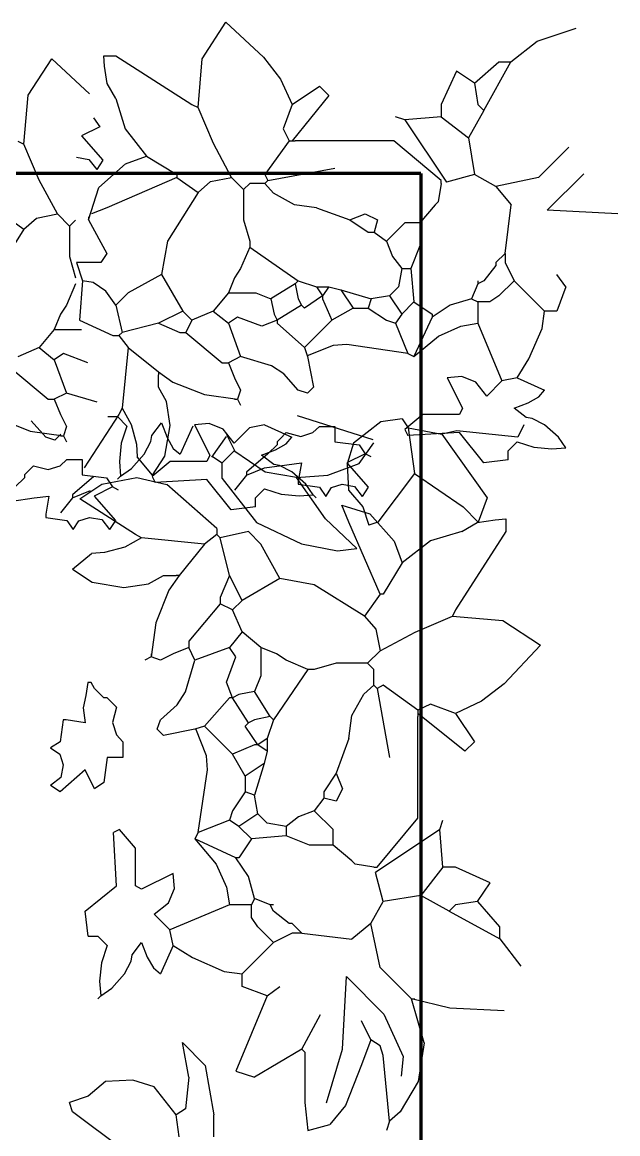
# Model space of a CAD drawing. Header units: inches. Extents: x 2013 to 15569, y -2551 to 2524.
# Drawn here: x 11257 to 11319.5, y 960.8 to 1077.5 of the extents above; entities that cross this region are included whole.
import ezdxf

# ---------------------------------------------------------------- set-up
doc = ezdxf.new("R2010")
doc.units = ezdxf.units.IN
doc.header["$MEASUREMENT"] = 0
doc.layers.add('A-FLOR-FTPT', color=6, linetype='Continuous', lineweight=70)
doc.layers.add('VERDE_siepe', color=96, linetype='Continuous')

msp = doc.modelspace()

# ---------------------------------------------------------------- linework, layer by layer
at = {"layer": 'A-FLOR-FTPT'}
for q in [(10391.869, 1061.639), (11298.869, 766.639)]:
    msp.add_line((11298.869, 1061.639), q, dxfattribs=at)
at = {"layer": 'VERDE_siepe'}
for p, q in [((11275.924, 1073.689), (11278.413, 1077.524)), ((11278.413, 1077.524), (11282.367, 1073.842)), ((11311.07, 1075.53), (11315.171, 1076.911)), ((11308.288, 1073.382), (11311.07, 1075.53)), ((11257.658, 1069.856), (11260.148, 1073.692)), ((11260.148, 1073.692), (11264.102, 1070.01)), ((11265.597, 1073.986), (11266.874, 1073.986)), ((11265.672, 1072.922), (11265.597, 1073.986)), ((11266.874, 1073.986), (11274.845, 1068.885)), ((11275.483, 1068.566), (11275.924, 1073.689)), ((11282.367, 1073.842), (11284.124, 1071.541)), ((11265.965, 1071.081), (11265.672, 1072.922)), ((11304.504, 1071.117), (11307.056, 1073.35)), ((11305.461, 1068.247), (11308.288, 1073.382)), ((11307.056, 1073.35), (11308.331, 1073.35)), ((11284.124, 1071.541), (11285.369, 1068.885)), ((11302.59, 1072.393), (11300.996, 1068.885)), ((11304.504, 1071.117), (11302.59, 1072.393)), ((11266.873, 1069.523), (11265.965, 1071.081)), ((11285.369, 1068.885), (11288.24, 1070.798)), ((11288.24, 1070.798), (11289.196, 1069.841)), ((11304.504, 1071.117), (11304.822, 1068.885)), ((11257.218, 1064.733), (11257.658, 1069.856)), ((11266.873, 1069.523), (11267.83, 1066.333)), ((11289.196, 1069.841), (11285.369, 1065.058)), ((11274.845, 1068.885), (11275.483, 1068.566)), ((11277.095, 1064.791), (11275.483, 1068.566)), ((11285.369, 1068.885), (11284.413, 1066.333)), ((11300.996, 1068.885), (11300.996, 1067.609)), ((11305.461, 1068.247), (11303.866, 1065.376)), ((11304.822, 1068.885), (11305.461, 1068.247)), ((11264.534, 1067.494), (11265.172, 1066.537)), ((11297.169, 1067.29), (11296.212, 1067.609)), ((11300.996, 1067.609), (11297.169, 1067.29)), ((11297.169, 1067.29), (11301.537, 1060.74)), ((11300.996, 1067.609), (11303.866, 1065.376)), ((11265.172, 1066.537), (11263.258, 1065.581)), ((11263.258, 1065.581), (11265.491, 1063.029)), ((11267.83, 1066.333), (11270.062, 1063.463)), ((11284.413, 1066.333), (11285.051, 1065.058)), ((11256.58, 1065.052), (11257.218, 1064.733)), ((11258.83, 1060.958), (11257.218, 1064.733)), ((11278.991, 1061.231), (11277.095, 1064.791)), ((11285.051, 1065.058), (11282.499, 1061.549)), ((11285.051, 1065.058), (11285.369, 1065.058)), ((11285.369, 1065.058), (11285.688, 1065.058)), ((11296.021, 1065.058), (11285.688, 1065.058)), ((11300.996, 1060.912), (11296.021, 1065.058)), ((11303.866, 1065.376), (11304.504, 1061.549)), ((11314.39, 1064.42), (11311.201, 1061.231)), ((11262.738, 1063.343), (11264.046, 1063.114)), ((11264.046, 1063.114), (11264.853, 1062.072)), ((11267.869, 1062.643), (11270.062, 1063.463)), ((11270.062, 1063.463), (11273.25, 1061.549)), ((11265.491, 1063.029), (11264.853, 1062.072)), ((11265.087, 1060.188), (11267.869, 1062.643)), ((11282.818, 1060.912), (11289.834, 1062.188)), ((11260.726, 1057.398), (11258.83, 1060.958)), ((11273.25, 1061.231), (11265.916, 1058.042)), ((11273.25, 1061.549), (11273.25, 1061.231)), ((11273.25, 1061.231), (11275.483, 1059.636)), ((11275.483, 1059.636), (11276.802, 1060.802)), ((11276.802, 1060.802), (11278.991, 1061.231)), ((11278.991, 1061.231), (11280.267, 1059.956)), ((11282.499, 1061.549), (11282.818, 1060.912)), ((11282.818, 1060.912), (11282.499, 1060.593)), ((11300.996, 1060.593), (11300.996, 1060.912)), ((11304.504, 1061.549), (11301.537, 1060.74)), ((11306.736, 1060.274), (11304.504, 1061.549)), ((11311.201, 1061.231), (11306.736, 1060.274)), ((11312.122, 1057.802), (11315.95, 1061.608)), ((11264.003, 1056.766), (11265.087, 1060.188)), ((11275.483, 1059.636), (11272.294, 1054.534)), ((11280.904, 1060.593), (11280.267, 1059.956)), ((11280.267, 1059.956), (11280.267, 1056.766)), ((11282.499, 1060.593), (11280.904, 1060.593)), ((11283.392, 1059.574), (11282.499, 1060.593)), ((11300.996, 1060.593), (11300.677, 1058.679)), ((11306.736, 1060.274), (11308.331, 1058.361)), ((11285.589, 1058.347), (11283.392, 1059.574)), ((11300.677, 1058.679), (11300.358, 1058.361)), ((11254.985, 1057.398), (11257.218, 1055.803)), ((11258.537, 1056.969), (11260.726, 1057.398)), ((11260.726, 1057.398), (11262.002, 1056.123)), ((11265.916, 1058.042), (11264.321, 1057.404)), ((11287.921, 1058.042), (11285.589, 1058.347)), ((11287.921, 1058.042), (11291.428, 1056.766)), ((11291.428, 1056.766), (11293.023, 1057.404)), ((11293.023, 1057.404), (11294.298, 1056.766)), ((11300.358, 1058.361), (11298.764, 1056.447)), ((11307.693, 1053.258), (11308.331, 1058.361)), ((11319.518, 1057.394), (11312.122, 1057.802)), ((11257.218, 1055.803), (11258.537, 1056.969)), ((11262.639, 1056.76), (11262.002, 1056.123)), ((11262.002, 1056.123), (11262.002, 1052.933)), ((11264.003, 1057.085), (11264.003, 1056.766)), ((11264.003, 1056.766), (11265.916, 1053.258)), ((11280.267, 1056.766), (11280.904, 1054.534)), ((11291.428, 1056.766), (11293.342, 1055.49)), ((11294.298, 1056.766), (11293.98, 1055.49)), ((11297.169, 1056.447), (11295.255, 1054.534)), ((11298.764, 1056.447), (11297.169, 1056.447)), ((11298.764, 1056.447), (11298.769, 1054.051)), ((11257.218, 1055.803), (11254.029, 1050.701)), ((11293.342, 1055.49), (11293.98, 1055.49)), ((11293.98, 1055.49), (11295.255, 1054.534)), ((11272.294, 1054.534), (11271.657, 1051.025)), ((11280.904, 1053.896), (11279.948, 1051.664)), ((11280.904, 1054.534), (11280.904, 1053.896)), ((11280.904, 1053.896), (11286.007, 1050.388)), ((11295.255, 1054.534), (11295.893, 1052.939)), ((11298.769, 1054.051), (11297.807, 1051.664)), ((11262.002, 1052.933), (11262.639, 1050.701)), ((11265.916, 1053.258), (11265.278, 1052.302)), ((11295.893, 1052.939), (11296.85, 1051.664)), ((11307.693, 1053.258), (11306.736, 1052.302)), ((11307.693, 1053.258), (11307.693, 1052.302)), ((11265.278, 1052.302), (11262.726, 1052.302)), ((11262.726, 1052.302), (11263.365, 1050.388)), ((11279.948, 1051.664), (11279.31, 1050.707)), ((11296.85, 1051.664), (11296.531, 1049.75)), ((11296.85, 1051.664), (11297.807, 1051.664)), ((11297.807, 1051.664), (11298.125, 1048.155)), ((11306.736, 1051.982), (11305.461, 1050.388)), ((11306.736, 1052.302), (11306.736, 1051.982)), ((11307.693, 1052.302), (11308.649, 1050.388)), ((11263.365, 1050.388), (11263.046, 1046.242)), ((11264.501, 1050.216), (11263.365, 1050.388)), ((11271.657, 1051.025), (11268.148, 1049.112)), ((11271.657, 1051.025), (11273.889, 1047.199)), ((11279.31, 1050.707), (11278.672, 1049.112)), ((11286.007, 1050.388), (11285.688, 1050.069)), ((11286.007, 1050.388), (11287.921, 1049.75)), ((11304.822, 1050.388), (11304.822, 1050.069)), ((11305.461, 1050.388), (11304.822, 1050.069)), ((11308.649, 1050.388), (11307.056, 1048.793)), ((11308.649, 1050.388), (11311.839, 1047.199)), ((11314.071, 1049.75), (11313.114, 1051.025)), ((11262.639, 1050.063), (11261.682, 1047.831)), ((11265.819, 1049.295), (11264.501, 1050.216)), ((11266.873, 1047.837), (11265.819, 1049.295)), ((11268.148, 1049.112), (11266.873, 1047.837)), ((11278.672, 1049.112), (11277.077, 1047.199)), ((11278.672, 1049.112), (11281.542, 1049.112)), ((11281.542, 1049.112), (11283.137, 1048.475)), ((11285.688, 1050.069), (11283.137, 1048.475)), ((11285.688, 1050.069), (11286.007, 1048.475)), ((11287.921, 1049.75), (11288.558, 1048.793)), ((11287.921, 1049.75), (11289.196, 1049.75)), ((11289.196, 1049.75), (11288.558, 1048.793)), ((11289.196, 1049.75), (11290.472, 1049.432)), ((11290.472, 1049.432), (11293.661, 1048.475)), ((11290.472, 1049.432), (11291.748, 1047.518)), ((11296.531, 1049.75), (11295.575, 1048.793)), ((11304.822, 1050.069), (11304.185, 1048.475)), ((11314.071, 1049.75), (11313.114, 1047.199)), ((11283.137, 1048.475), (11283.456, 1046.88)), ((11286.007, 1048.475), (11286.326, 1047.837)), ((11288.558, 1048.793), (11286.645, 1047.518)), ((11288.558, 1048.793), (11288.558, 1048.475)), ((11288.558, 1048.475), (11289.515, 1046.242)), ((11293.661, 1048.475), (11293.342, 1047.518)), ((11295.575, 1048.793), (11293.661, 1048.475)), ((11295.575, 1048.793), (11296.85, 1046.88)), ((11298.125, 1048.155), (11296.85, 1046.88)), ((11298.125, 1048.155), (11300.039, 1046.88)), ((11304.185, 1048.475), (11301.952, 1047.837)), ((11304.185, 1048.475), (11304.822, 1048.155)), ((11306.099, 1048.155), (11304.822, 1048.155)), ((11304.822, 1048.155), (11304.822, 1045.923)), ((11307.056, 1048.793), (11306.099, 1048.155)), ((11261.045, 1046.874), (11260.407, 1045.279)), ((11261.682, 1047.831), (11261.045, 1046.874)), ((11266.873, 1047.837), (11267.51, 1044.966)), ((11273.889, 1047.199), (11271.337, 1045.923)), ((11273.889, 1047.199), (11274.845, 1046.242)), ((11277.077, 1047.199), (11274.845, 1046.242)), ((11277.077, 1047.199), (11278.672, 1045.923)), ((11283.456, 1046.88), (11283.775, 1046.242)), ((11286.326, 1047.837), (11283.775, 1046.242)), ((11286.645, 1047.518), (11286.326, 1047.837)), ((11291.748, 1047.518), (11289.515, 1046.242)), ((11291.748, 1047.518), (11293.342, 1047.518)), ((11293.342, 1047.518), (11295.255, 1046.242)), ((11296.85, 1046.88), (11296.212, 1045.923)), ((11301.952, 1047.837), (11300.039, 1046.561)), ((11300.039, 1046.88), (11300.039, 1046.561)), ((11311.597, 1045.368), (11311.839, 1047.199)), ((11313.114, 1047.199), (11311.839, 1047.199)), ((11263.046, 1046.242), (11266.553, 1044.648)), ((11271.337, 1045.923), (11267.51, 1044.966)), ((11271.337, 1045.923), (11273.57, 1044.966)), ((11274.845, 1046.242), (11274.207, 1044.966)), ((11279.629, 1046.561), (11278.672, 1045.923)), ((11278.672, 1045.923), (11279.948, 1042.415)), ((11282.181, 1045.605), (11279.629, 1046.561)), ((11283.775, 1046.242), (11282.181, 1045.605)), ((11283.775, 1046.242), (11283.775, 1045.923)), ((11283.775, 1045.923), (11286.645, 1043.372)), ((11289.515, 1046.242), (11286.645, 1043.372)), ((11295.255, 1046.242), (11296.212, 1045.923)), ((11296.212, 1045.923), (11297.488, 1042.734)), ((11300.039, 1046.561), (11298.125, 1042.415)), ((11300.702, 1044.57), (11303.045, 1045.613)), ((11303.045, 1045.613), (11304.822, 1045.923)), ((11304.822, 1045.923), (11307.374, 1039.864)), ((11260.407, 1045.279), (11258.812, 1043.366)), ((11260.407, 1045.279), (11263.277, 1045.279)), ((11266.553, 1044.648), (11267.192, 1044.648)), ((11267.51, 1044.966), (11267.192, 1044.648)), ((11267.192, 1044.648), (11268.148, 1043.372)), ((11273.57, 1044.966), (11274.207, 1044.966)), ((11274.207, 1044.966), (11278.034, 1041.778)), ((11298.125, 1042.415), (11300.702, 1044.57)), ((11310.192, 1042.177), (11311.597, 1045.368)), ((11258.812, 1043.366), (11256.58, 1042.409)), ((11258.812, 1043.366), (11260.407, 1042.091)), ((11268.148, 1043.372), (11267.51, 1036.994)), ((11268.148, 1043.372), (11271.337, 1040.821)), ((11286.645, 1043.372), (11286.964, 1042.415)), ((11289.663, 1043.569), (11286.94, 1042.485)), ((11291.11, 1043.691), (11289.663, 1043.569)), ((11297.488, 1042.734), (11291.11, 1043.691)), ((11261.364, 1042.729), (11260.407, 1042.091)), ((11263.915, 1041.772), (11261.364, 1042.729)), ((11279.948, 1042.415), (11278.672, 1041.778)), ((11283.18, 1041.458), (11279.948, 1042.415)), ((11286.964, 1042.415), (11287.601, 1039.226)), ((11297.488, 1042.734), (11298.125, 1042.415)), ((11308.969, 1040.183), (11310.192, 1042.177)), ((11255.942, 1041.134), (11259.769, 1037.945)), ((11260.407, 1042.091), (11261.682, 1038.582)), ((11278.034, 1041.778), (11278.672, 1041.778)), ((11278.672, 1041.778), (11279.31, 1040.183)), ((11284.488, 1040.602), (11283.18, 1041.458)), ((11271.337, 1040.821), (11271.337, 1040.501)), ((11271.337, 1040.821), (11272.829, 1039.745)), ((11271.337, 1039.226), (11271.337, 1040.501)), ((11279.31, 1040.183), (11279.948, 1038.908)), ((11286.007, 1038.908), (11284.488, 1040.602)), ((11303.162, 1040.336), (11301.634, 1040.183)), ((11301.634, 1040.183), (11303.229, 1036.994)), ((11304.627, 1039.722), (11303.162, 1040.336)), ((11307.374, 1039.864), (11305.779, 1038.269)), ((11308.969, 1040.183), (11307.374, 1039.864)), ((11308.969, 1040.183), (11311.839, 1038.908)), ((11272.176, 1037.691), (11271.337, 1039.226)), ((11272.829, 1039.745), (11276.153, 1038.433)), ((11279.948, 1038.908), (11279.629, 1037.951)), ((11286.964, 1038.588), (11286.007, 1038.908)), ((11287.601, 1039.226), (11286.964, 1038.588)), ((11305.779, 1038.269), (11304.627, 1039.722)), ((11311.246, 1038.188), (11311.839, 1038.908)), ((11259.769, 1037.945), (11260.407, 1037.945)), ((11261.682, 1038.582), (11260.407, 1037.945)), ((11260.407, 1037.945), (11261.045, 1036.35)), ((11264.915, 1037.625), (11261.682, 1038.582)), ((11272.557, 1035.18), (11272.176, 1037.691)), ((11276.153, 1038.433), (11279.629, 1037.951)), ((11279.31, 1037.951), (11279.629, 1037.951)), ((11279.629, 1037.951), (11279.948, 1037.313)), ((11308.649, 1036.994), (11310.133, 1037.574)), ((11310.133, 1037.574), (11311.246, 1038.188)), ((11261.045, 1036.35), (11261.682, 1035.075)), ((11267.192, 1036.356), (11263.548, 1030.726)), ((11267.51, 1036.994), (11267.192, 1036.356)), ((11267.51, 1036.994), (11268.471, 1035.294)), ((11299.082, 1036.356), (11297.169, 1034.761)), ((11302.909, 1036.356), (11299.082, 1036.356)), ((11303.229, 1036.994), (11302.909, 1036.356)), ((11309.926, 1036.037), (11308.649, 1036.994)), ((11254.564, 1035.913), (11257.888, 1034.6)), ((11259.501, 1033.975), (11257.982, 1035.669)), ((11266.037, 1036.121), (11267.025, 1036.121)), ((11267.025, 1036.121), (11268.013, 1035.133)), ((11268.013, 1035.133), (11267.419, 1033.327)), ((11268.471, 1035.294), (11269.016, 1033.239)), ((11270.648, 1034.146), (11271.636, 1035.463)), ((11271.636, 1035.463), (11272.235, 1033.931)), ((11272.012, 1031.983), (11272.557, 1035.18)), ((11274.929, 1035.133), (11273.612, 1032.17)), ((11276.656, 1035.404), (11275.128, 1035.251)), ((11275.128, 1035.251), (11276.722, 1032.062)), ((11278.121, 1034.79), (11276.656, 1035.404)), ((11282.463, 1035.251), (11280.868, 1034.932)), ((11282.463, 1035.251), (11285.333, 1033.975)), ((11293.847, 1033.674), (11285.907, 1036.2)), ((11294.673, 1035.569), (11291.803, 1033.337)), ((11296.906, 1035.889), (11294.673, 1035.569)), ((11296.906, 1035.889), (11297.544, 1034.932)), ((11309.662, 1035.251), (11309.024, 1033.975)), ((11310.543, 1035.917), (11309.926, 1036.037)), ((11311.832, 1035.242), (11310.543, 1035.917)), ((11313.296, 1033.954), (11311.832, 1035.242)), ((11257.888, 1034.6), (11261.364, 1034.118)), ((11260.458, 1033.656), (11259.501, 1033.975)), ((11261.095, 1034.294), (11260.458, 1033.656)), ((11261.045, 1034.118), (11261.364, 1034.118)), ((11261.682, 1035.075), (11261.364, 1034.118)), ((11261.364, 1034.118), (11261.682, 1033.48)), ((11270.524, 1033.508), (11270.648, 1034.146)), ((11272.235, 1033.931), (11272.869, 1032.782)), ((11278.424, 1034.035), (11276.904, 1031.857)), ((11279.273, 1033.337), (11278.121, 1034.79)), ((11278.483, 1034.253), (11279.321, 1032.578)), ((11280.868, 1034.932), (11279.273, 1033.337)), ((11284.094, 1033.804), (11284.731, 1034.442)), ((11284.731, 1034.442), (11286.286, 1034.038)), ((11284.74, 1033.256), (11285.333, 1033.975)), ((11286.286, 1034.038), (11287.539, 1034.438)), ((11287.539, 1034.438), (11288.24, 1035.081)), ((11288.24, 1035.081), (11289.834, 1035.081)), ((11289.834, 1035.081), (11289.834, 1033.486)), ((11297.169, 1034.761), (11297.488, 1034.124)), ((11302.909, 1034.442), (11297.488, 1034.124)), ((11297.544, 1034.932), (11301.051, 1034.294)), ((11297.544, 1034.932), (11298.181, 1030.149)), ((11302.646, 1034.613), (11301.051, 1034.294)), ((11301.051, 1034.294), (11305.835, 1027.597)), ((11309.024, 1033.975), (11302.646, 1034.613)), ((11305.461, 1031.254), (11302.909, 1034.442)), ((11314.071, 1032.848), (11313.296, 1033.954)), ((11267.419, 1033.327), (11267.229, 1031.391)), ((11269.016, 1033.239), (11269.105, 1031.891)), ((11269.827, 1032.177), (11270.524, 1033.508)), ((11272.869, 1032.782), (11273.612, 1032.17)), ((11283.775, 1033.167), (11282.818, 1032.21)), ((11283.627, 1032.642), (11284.74, 1033.256)), ((11284.094, 1033.804), (11283.775, 1033.486)), ((11283.775, 1033.486), (11283.775, 1033.167)), ((11289.834, 1033.486), (11292.385, 1033.167)), ((11291.803, 1033.337), (11291.123, 1031.169)), ((11292.385, 1033.167), (11293.023, 1032.21)), ((11292.404, 1031.192), (11293.92, 1033.364)), ((11308.012, 1032.529), (11308.969, 1033.486)), ((11308.969, 1033.486), (11310.719, 1032.91)), ((11310.719, 1032.91), (11312.593, 1032.726)), ((11312.593, 1032.726), (11314.071, 1032.848)), ((11261.033, 1030.958), (11261.733, 1031.601)), ((11261.733, 1031.601), (11263.328, 1031.601)), ((11263.328, 1031.601), (11263.328, 1030.006)), ((11268.496, 1030.665), (11269.827, 1032.177)), ((11270.7, 1029.978), (11269.105, 1031.891)), ((11270.7, 1029.978), (11272.012, 1031.983)), ((11276.722, 1032.062), (11276.403, 1031.424)), ((11277.016, 1031.919), (11278.004, 1031.26)), ((11279.321, 1032.578), (11278.004, 1031.26)), ((11282.543, 1030.284), (11279.248, 1032.522)), ((11282.818, 1032.21), (11280.586, 1030.297)), ((11282.143, 1032.062), (11283.627, 1032.642)), ((11283.42, 1031.105), (11282.143, 1032.062)), ((11293.023, 1032.21), (11291.11, 1031.254)), ((11293.661, 1031.891), (11293.023, 1032.21)), ((11308.012, 1031.572), (11308.012, 1032.529)), ((11257.588, 1030.325), (11258.225, 1030.963)), ((11258.225, 1030.963), (11259.78, 1030.559)), ((11259.78, 1030.559), (11261.033, 1030.958)), ((11267.229, 1031.391), (11267.354, 1029.865)), ((11267.354, 1029.865), (11268.496, 1030.665)), ((11272.576, 1031.424), (11270.663, 1029.829)), ((11276.403, 1031.424), (11272.576, 1031.424)), ((11278.004, 1029.615), (11278.004, 1031.26)), ((11280.586, 1029.977), (11282.472, 1030.728)), ((11282.472, 1030.728), (11284.815, 1031.07)), ((11284.037, 1030.985), (11283.42, 1031.105)), ((11285.326, 1030.31), (11284.037, 1030.985)), ((11284.815, 1031.07), (11286.326, 1031.254)), ((11286.326, 1031.254), (11286.007, 1029.34)), ((11289.117, 1029.985), (11292.404, 1031.192)), ((11291.11, 1031.254), (11293.342, 1028.702)), ((11291.123, 1031.169), (11291.269, 1028.408)), ((11308.012, 1031.572), (11305.461, 1031.254)), ((11257.268, 1029.688), (11256.312, 1028.731)), ((11257.588, 1030.325), (11257.268, 1030.006)), ((11257.268, 1030.006), (11257.268, 1029.688)), ((11264.553, 1029.83), (11262.321, 1027.917)), ((11263.328, 1030.006), (11265.879, 1029.688)), ((11265.395, 1029.043), (11269.049, 1029.718)), ((11265.879, 1029.688), (11266.517, 1028.731)), ((11267.354, 1029.865), (11267.025, 1029.536)), ((11269.049, 1029.718), (11272.201, 1028.995)), ((11270.663, 1029.829), (11270.982, 1029.192)), ((11276.403, 1029.51), (11270.982, 1029.192)), ((11278.954, 1026.322), (11276.403, 1029.51)), ((11278.004, 1029.615), (11281.627, 1025.004)), ((11280.586, 1029.977), (11279.31, 1028.384)), ((11280.586, 1030.297), (11280.586, 1029.977)), ((11285.831, 1029.744), (11282.543, 1030.284)), ((11286.79, 1029.021), (11285.326, 1030.31)), ((11285.831, 1029.744), (11289.117, 1029.985)), ((11288.865, 1025.401), (11285.831, 1029.744)), ((11286.007, 1029.34), (11286.007, 1029.021)), ((11298.181, 1030.149), (11294.354, 1025.045)), ((11298.181, 1030.149), (11303.284, 1026.64)), ((11262.321, 1027.597), (11264.207, 1028.348)), ((11263.094, 1027.488), (11265.395, 1029.043)), ((11266.517, 1028.731), (11264.604, 1027.774)), ((11267.155, 1028.411), (11266.517, 1028.731)), ((11277.47, 1024.385), (11272.201, 1028.995)), ((11281.506, 1027.597), (11282.463, 1028.554)), ((11282.463, 1028.554), (11284.213, 1027.978)), ((11286.007, 1029.021), (11288.24, 1028.702)), ((11287.565, 1027.916), (11286.79, 1029.021)), ((11288.24, 1028.702), (11288.878, 1027.745)), ((11288.878, 1027.745), (11289.5, 1028.673)), ((11289.5, 1028.673), (11290.59, 1029.016)), ((11290.59, 1029.016), (11291.897, 1028.787)), ((11291.269, 1028.408), (11292.76, 1026.64)), ((11291.897, 1028.787), (11292.705, 1027.745)), ((11293.342, 1028.702), (11292.705, 1027.745)), ((11255.966, 1027.248), (11258.309, 1027.591)), ((11258.309, 1027.591), (11259.82, 1027.774)), ((11259.82, 1027.774), (11259.501, 1025.861)), ((11262.321, 1027.597), (11261.045, 1026.003)), ((11262.321, 1027.917), (11262.321, 1027.597)), ((11268.908, 1023.726), (11263.094, 1027.488)), ((11264.604, 1027.774), (11266.836, 1025.223)), ((11281.506, 1026.64), (11281.506, 1027.597)), ((11284.213, 1027.978), (11286.087, 1027.794)), ((11286.087, 1027.794), (11287.565, 1027.916)), ((11287.565, 1027.916), (11287.884, 1027.597)), ((11305.835, 1027.597), (11304.878, 1025.045)), ((11259.501, 1025.861), (11259.501, 1025.541)), ((11281.506, 1026.64), (11278.954, 1026.322)), ((11291.301, 1025.043), (11290.587, 1026.828)), ((11290.587, 1026.828), (11293.517, 1025.9)), ((11292.76, 1026.64), (11293.397, 1024.727)), ((11293.517, 1025.9), (11296.052, 1023.026)), ((11303.284, 1026.64), (11304.878, 1025.045)), ((11259.501, 1025.541), (11261.733, 1025.223)), ((11261.733, 1025.223), (11262.372, 1024.266)), ((11262.372, 1024.266), (11262.994, 1025.194)), ((11262.994, 1025.194), (11264.083, 1025.536)), ((11264.083, 1025.536), (11265.391, 1025.308)), ((11265.391, 1025.308), (11266.198, 1024.266)), ((11266.836, 1025.223), (11266.198, 1024.266)), ((11281.627, 1025.004), (11286.337, 1022.746)), ((11292.158, 1022.264), (11288.865, 1025.401)), ((11294.594, 1017.469), (11291.301, 1025.043)), ((11294.354, 1025.045), (11293.397, 1024.727)), ((11303.157, 1024.055), (11304.765, 1024.992)), ((11304.765, 1024.992), (11306.666, 1025.295)), ((11306.666, 1025.295), (11307.766, 1025.372)), ((11307.766, 1025.372), (11307.766, 1024.054)), ((11269.567, 1023.397), (11268.908, 1023.726)), ((11277.47, 1023.726), (11276.152, 1022.738)), ((11277.47, 1024.385), (11277.47, 1023.726)), ((11277.799, 1023.397), (11277.47, 1023.726)), ((11280.763, 1024.055), (11277.799, 1023.397)), ((11282.08, 1022.738), (11280.763, 1024.055)), ((11303.157, 1024.055), (11299.863, 1023.067)), ((11307.766, 1024.054), (11302.498, 1015.823)), ((11267.811, 1022.405), (11265.689, 1021.842)), ((11269.567, 1023.397), (11267.811, 1022.405)), ((11276.152, 1022.738), (11269.567, 1023.397)), ((11276.152, 1022.738), (11273.519, 1019.445)), ((11278.787, 1019.445), (11277.799, 1023.397)), ((11284.056, 1019.115), (11282.08, 1022.738)), ((11286.337, 1022.746), (11290.129, 1022.023)), ((11290.129, 1022.023), (11292.158, 1022.264)), ((11296.052, 1023.026), (11296.899, 1020.762)), ((11299.863, 1023.067), (11296.899, 1020.762)), ((11262.322, 1020.103), (11264.297, 1021.75)), ((11265.689, 1021.842), (11264.297, 1021.75)), ((11262.322, 1020.103), (11264.393, 1018.748)), ((11296.899, 1020.762), (11294.923, 1017.469)), ((11270.286, 1018.579), (11271.872, 1019.445)), ((11271.872, 1019.445), (11273.189, 1019.445)), ((11273.519, 1019.445), (11272.408, 1017.904)), ((11273.519, 1019.445), (11273.189, 1019.445)), ((11278.787, 1019.445), (11277.799, 1017.139)), ((11280.104, 1016.81), (11278.787, 1019.445)), ((11284.056, 1019.115), (11280.104, 1016.81)), ((11287.679, 1018.457), (11284.056, 1019.115)), ((11264.393, 1018.748), (11267.693, 1018.185)), ((11267.693, 1018.185), (11270.286, 1018.579)), ((11272.408, 1017.904), (11271.053, 1014.473)), ((11292.947, 1015.164), (11287.679, 1018.457)), ((11277.799, 1016.481), (11274.507, 1012.53)), ((11277.799, 1017.139), (11277.799, 1016.481)), ((11279.116, 1015.823), (11277.799, 1016.481)), ((11280.104, 1016.81), (11279.116, 1015.823)), ((11294.594, 1017.469), (11292.947, 1015.164)), ((11294.923, 1017.469), (11294.594, 1017.469)), ((11280.104, 1013.518), (11279.116, 1015.823)), ((11302.498, 1015.823), (11302.169, 1015.164)), ((11271.053, 1014.473), (11270.555, 1010.883)), ((11292.947, 1015.164), (11294.151, 1013.802)), ((11298.27, 1013.499), (11302.169, 1015.164)), ((11302.169, 1015.164), (11307.459, 1014.709)), ((11307.459, 1014.709), (11311.419, 1012.138)), ((11280.104, 1013.518), (11278.787, 1011.871)), ((11282.08, 1011.871), (11280.104, 1013.518)), ((11294.151, 1013.802), (11294.594, 1011.542)), ((11294.594, 1011.542), (11298.27, 1013.499)), ((11274.507, 1011.871), (11272.86, 1011.212)), ((11274.507, 1012.53), (11274.507, 1011.871)), ((11275.165, 1010.554), (11274.507, 1011.871)), ((11278.787, 1011.871), (11275.165, 1010.554)), ((11279.446, 1010.883), (11278.787, 1011.871)), ((11282.08, 1011.871), (11282.08, 1008.907)), ((11283.727, 1011.212), (11282.08, 1011.871)), ((11311.419, 1012.138), (11307.617, 1008.055)), ((11270.555, 1010.883), (11269.896, 1010.554)), ((11270.555, 1011.212), (11270.555, 1010.883)), ((11271.543, 1010.554), (11270.555, 1010.883)), ((11272.86, 1011.212), (11271.543, 1010.554)), ((11278.458, 1008.248), (11279.446, 1010.883)), ((11284.715, 1010.554), (11283.727, 1011.212)), ((11294.594, 1011.542), (11293.277, 1010.224)), ((11274.176, 1007.216), (11275.165, 1010.554)), ((11287.02, 1009.566), (11283.398, 1004.296)), ((11287.02, 1009.566), (11284.715, 1010.554)), ((11287.679, 1009.566), (11287.02, 1009.566)), ((11289.983, 1010.224), (11287.679, 1009.566)), ((11293.277, 1010.224), (11289.983, 1010.224)), ((11293.935, 1009.566), (11293.277, 1010.224)), ((11293.935, 1007.919), (11293.935, 1009.566)), ((11282.08, 1008.907), (11281.422, 1007.26)), ((11263.941, 1008.196), (11263.707, 1006.847)), ((11264.271, 1008.196), (11263.941, 1008.196)), ((11264.627, 1007.59), (11264.271, 1008.196)), ((11265.615, 1006.602), (11264.627, 1007.59)), ((11273.292, 1005.865), (11274.176, 1007.216)), ((11279.116, 1006.602), (11278.458, 1008.248)), ((11281.422, 1007.26), (11279.775, 1006.931)), ((11283.068, 1004.626), (11281.422, 1007.26)), ((11292.884, 1006.997), (11293.935, 1007.919)), ((11294.265, 1007.59), (11293.935, 1007.919)), ((11294.923, 1007.919), (11294.265, 1007.59)), ((11294.265, 1007.59), (11295.582, 1000.345)), ((11298.546, 1005.284), (11294.923, 1007.919)), ((11307.617, 1008.055), (11305.241, 1006.241)), ((11263.707, 1006.847), (11263.45, 1005.528)), ((11265.944, 1006.602), (11265.615, 1006.602)), ((11266.273, 1006.272), (11265.944, 1006.602)), ((11266.273, 1006.272), (11266.932, 1005.614)), ((11278.787, 1006.602), (11276.152, 1003.638)), ((11279.116, 1006.602), (11278.787, 1006.602)), ((11279.775, 1006.931), (11279.116, 1006.602)), ((11280.763, 1003.967), (11279.116, 1006.602)), ((11291.616, 1004.729), (11292.884, 1006.997)), ((11299.863, 1005.943), (11298.546, 1005.284)), ((11302.498, 1004.955), (11299.863, 1005.943)), ((11305.241, 1006.241), (11302.498, 1004.955)), ((11263.45, 1005.528), (11263.639, 1003.967)), ((11266.932, 1005.614), (11266.515, 1004.009)), ((11271.543, 1004.296), (11273.292, 1005.865)), ((11298.546, 1005.284), (11298.546, 1004.955)), ((11298.546, 1004.955), (11298.546, 1004.626)), ((11303.486, 1001.004), (11298.546, 1004.955)), ((11302.498, 1004.955), (11304.473, 1001.991)), ((11261.333, 1004.296), (11261.005, 1001.991)), ((11261.663, 1004.296), (11261.333, 1004.296)), ((11263.639, 1003.967), (11261.663, 1004.296)), ((11266.515, 1004.009), (11266.927, 1002.715)), ((11271.213, 1003.308), (11271.543, 1004.296)), ((11276.152, 1003.638), (11275.165, 1003.308)), ((11279.116, 1000.675), (11276.152, 1003.638)), ((11280.434, 1003.638), (11280.763, 1003.967)), ((11281.751, 1001.663), (11280.434, 1003.638)), ((11281.422, 1004.296), (11280.763, 1003.967)), ((11283.068, 1004.626), (11281.422, 1004.296)), ((11283.398, 1004.296), (11282.739, 1002.32)), ((11283.398, 1004.296), (11283.068, 1004.626)), ((11291.301, 1002.32), (11291.616, 1004.729)), ((11298.546, 993.957), (11298.546, 1004.626)), ((11266.927, 1002.715), (11267.591, 1001.991)), ((11271.872, 1002.65), (11271.213, 1003.308)), ((11275.165, 1003.308), (11271.872, 1002.65)), ((11276.357, 1000.521), (11275.237, 1003.334)), ((11261.005, 1001.991), (11260.017, 1001.333)), ((11260.017, 1001.333), (11260.975, 1000.69)), ((11267.591, 1001.991), (11267.591, 1000.345)), ((11281.422, 1001.663), (11279.116, 1000.675)), ((11281.751, 1001.663), (11281.422, 1001.663)), ((11282.739, 1002.32), (11281.751, 1001.663)), ((11282.739, 1001.004), (11281.751, 1001.663)), ((11282.739, 1002.32), (11282.739, 1001.004)), ((11291.301, 1002.32), (11289.983, 998.699)), ((11304.473, 1001.991), (11303.486, 1001.004)), ((11260.975, 1000.69), (11261.328, 999.565)), ((11265.944, 1000.345), (11265.615, 997.711)), ((11267.591, 1000.345), (11265.944, 1000.345)), ((11276.482, 999.028), (11276.357, 1000.521)), ((11280.434, 998.369), (11279.116, 1000.675)), ((11282.739, 1001.004), (11282.41, 999.687)), ((11263.639, 999.028), (11261.005, 996.723)), ((11261.328, 999.565), (11261.093, 998.215)), ((11264.627, 997.052), (11263.639, 999.028)), ((11275.494, 992.441), (11276.482, 999.028)), ((11282.41, 999.687), (11280.434, 998.369)), ((11282.41, 999.687), (11281.422, 996.393)), ((11261.093, 998.215), (11260.017, 997.381)), ((11280.434, 998.369), (11280.434, 996.723)), ((11289.983, 998.699), (11288.667, 996.723)), ((11289.983, 998.699), (11290.642, 997.052)), ((11261.005, 996.723), (11260.017, 997.381)), ((11265.615, 997.711), (11264.627, 997.052)), ((11280.434, 996.723), (11279.116, 994.747)), ((11281.422, 996.393), (11280.434, 996.723)), ((11288.667, 996.723), (11288.667, 996.064)), ((11290.642, 997.052), (11289.983, 995.735)), ((11281.751, 994.417), (11281.422, 996.393)), ((11288.667, 996.064), (11287.679, 994.747)), ((11289.983, 995.735), (11288.667, 996.064)), ((11279.116, 994.747), (11278.787, 993.759)), ((11281.751, 994.417), (11279.775, 993.1)), ((11282.739, 993.429), (11281.751, 994.417)), ((11287.679, 994.747), (11286.032, 994.088)), ((11289.654, 992.771), (11287.679, 994.747)), ((11278.787, 993.759), (11275.494, 992.441)), ((11279.775, 993.1), (11278.787, 993.759)), ((11281.092, 991.783), (11279.775, 993.1)), ((11284.715, 993.1), (11282.739, 993.429)), ((11286.032, 994.088), (11284.715, 993.1)), ((11284.715, 993.1), (11284.715, 992.112)), ((11294.265, 988.819), (11298.546, 993.957)), ((11300.851, 992.771), (11301.181, 993.759)), ((11267.261, 992.771), (11266.603, 992.441)), ((11266.932, 986.844), (11266.603, 992.441)), ((11268.908, 990.795), (11267.261, 992.771)), ((11275.494, 992.441), (11275.165, 991.783)), ((11284.715, 992.112), (11281.092, 991.783)), ((11287.18, 991.119), (11284.715, 992.112)), ((11289.654, 991.124), (11289.654, 992.771)), ((11300.851, 992.771), (11294.088, 988.26)), ((11301.181, 988.819), (11300.851, 992.771)), ((11268.908, 986.844), (11268.908, 990.795)), ((11279.446, 989.807), (11275.165, 991.783)), ((11275.165, 991.783), (11277.39, 989.123)), ((11281.092, 991.783), (11279.775, 989.807)), ((11289.654, 991.124), (11287.18, 991.119)), ((11291.63, 989.477), (11289.654, 991.124)), ((11280.763, 987.831), (11279.446, 989.807)), ((11279.775, 989.807), (11279.446, 989.807)), ((11277.39, 989.123), (11278.467, 986.703)), ((11291.959, 989.148), (11291.63, 989.477)), ((11293.935, 988.819), (11291.959, 989.148)), ((11293.935, 988.819), (11294.265, 988.819)), ((11301.181, 988.819), (11298.875, 985.856)), ((11302.498, 988.819), (11301.181, 988.819)), ((11306.12, 987.173), (11302.498, 988.819)), ((11272.86, 988.16), (11269.567, 986.514)), ((11273.018, 986.582), (11272.86, 988.16)), ((11281.422, 985.526), (11280.763, 987.831)), ((11294.923, 985.197), (11294.088, 988.26)), ((11263.639, 984.209), (11266.932, 986.844)), ((11269.567, 986.514), (11268.908, 986.844)), ((11272.384, 985.07), (11273.018, 986.582)), ((11278.467, 986.703), (11278.787, 984.868)), ((11304.802, 985.197), (11306.12, 987.173)), ((11270.884, 983.88), (11272.384, 985.07)), ((11281.422, 985.526), (11281.092, 984.868)), ((11283.068, 984.868), (11281.422, 985.526)), ((11293.606, 982.892), (11294.923, 985.197)), ((11298.875, 985.856), (11294.923, 985.197)), ((11301.839, 984.209), (11298.875, 985.856)), ((11304.802, 985.197), (11302.498, 984.868)), ((11304.802, 985.197), (11307.108, 982.562)), ((11263.968, 981.574), (11263.639, 984.209)), ((11272.531, 982.233), (11270.884, 983.88)), ((11278.787, 984.868), (11272.531, 982.233)), ((11281.092, 984.868), (11278.787, 984.868)), ((11281.092, 983.55), (11281.092, 984.868)), ((11283.398, 984.868), (11283.068, 984.868)), ((11283.398, 984.209), (11283.068, 984.868)), ((11285.044, 982.892), (11283.398, 984.209)), ((11302.498, 984.868), (11301.839, 984.209)), ((11301.839, 984.209), (11307.142, 981.289)), ((11281.751, 982.562), (11281.092, 983.55)), ((11285.374, 982.892), (11285.044, 982.892)), ((11286.362, 981.904), (11285.374, 982.892)), ((11293.606, 982.892), (11291.63, 981.245)), ((11294.594, 978.281), (11293.606, 982.892)), ((11263.968, 981.574), (11264.956, 981.574)), ((11264.956, 981.574), (11265.944, 980.586)), ((11272.86, 980.586), (11272.531, 982.233)), ((11283.398, 980.916), (11281.751, 982.562)), ((11285.374, 981.904), (11283.398, 980.916)), ((11286.362, 981.904), (11285.374, 981.904)), ((11286.362, 981.904), (11291.63, 981.245)), ((11307.108, 982.562), (11307.108, 981.245)), ((11265.944, 980.586), (11265.35, 978.779)), ((11268.579, 979.598), (11269.567, 980.916)), ((11269.567, 980.916), (11270.166, 979.384)), ((11272.86, 980.586), (11271.543, 977.622)), ((11272.86, 980.586), (11274.919, 979.323)), ((11283.398, 980.916), (11280.104, 977.622)), ((11307.142, 981.289), (11309.36, 978.416)), ((11268.455, 978.961), (11268.579, 979.598)), ((11270.166, 979.384), (11270.8, 978.235)), ((11274.919, 979.323), (11278.214, 977.872)), ((11265.35, 978.779), (11265.16, 976.843)), ((11267.758, 977.63), (11268.455, 978.961)), ((11270.8, 978.235), (11271.543, 977.622)), ((11297.887, 974.988), (11294.594, 978.281)), ((11265.16, 976.843), (11265.285, 975.317)), ((11266.427, 976.118), (11267.758, 977.63)), ((11278.214, 977.872), (11280.104, 977.622)), ((11280.104, 976.305), (11280.104, 977.622)), ((11290.633, 969.693), (11291.054, 977.33)), ((11291.054, 977.33), (11294.984, 973.378)), ((11265.285, 975.317), (11266.427, 976.118)), ((11282.739, 975.317), (11280.104, 976.305)), ((11282.739, 975.317), (11284.056, 976.305)), ((11265.285, 975.317), (11264.956, 974.988)), ((11282.739, 975.317), (11279.446, 967.414)), ((11297.887, 974.988), (11298.217, 974.988)), ((11299.205, 970.378), (11297.887, 974.988)), ((11301.914, 974.031), (11297.887, 974.988)), ((11286.362, 969.719), (11288.338, 973.341)), ((11294.984, 973.378), (11297.019, 968.956)), ((11307.617, 973.728), (11301.914, 974.031)), ((11293.606, 970.707), (11292.618, 972.683)), ((11274.507, 966.755), (11273.873, 970.401)), ((11273.873, 970.401), (11276.249, 967.982)), ((11293.606, 970.707), (11292.618, 968.073)), ((11294.594, 970.049), (11293.606, 970.707)), ((11294.923, 969.061), (11294.594, 970.049)), ((11299.205, 970.378), (11298.587, 966.318)), ((11286.362, 969.719), (11281.422, 966.755)), ((11286.362, 969.719), (11286.691, 969.39)), ((11286.691, 969.39), (11286.691, 964.121)), ((11288.948, 964.066), (11290.633, 969.693)), ((11295.582, 962.145), (11294.923, 969.061)), ((11297.019, 968.956), (11296.809, 966.879)), ((11276.249, 967.982), (11277.14, 962.803)), ((11292.618, 968.073), (11290.971, 963.791)), ((11265.793, 966.318), (11263.968, 964.779)), ((11268.645, 966.47), (11265.793, 966.318)), ((11270.884, 965.767), (11268.645, 966.47)), ((11274.507, 966.755), (11274.177, 963.462)), ((11279.446, 967.414), (11281.422, 966.755)), ((11298.587, 966.318), (11296.686, 963.143)), ((11273.189, 962.803), (11270.884, 965.767)), ((11263.968, 964.779), (11261.992, 964.121)), ((11262.321, 963.133), (11261.992, 964.121)), ((11286.691, 964.121), (11287.02, 961.157)), ((11267.591, 959.181), (11262.321, 963.133)), ((11274.177, 963.462), (11273.189, 962.803)), ((11273.519, 960.498), (11273.189, 962.803)), ((11277.14, 960.498), (11277.14, 962.803)), ((11290.971, 963.791), (11289.326, 961.815)), ((11296.686, 963.143), (11295.582, 962.145)), ((11287.02, 961.157), (11289.326, 961.815)), ((11295.582, 962.145), (11295.253, 961.157))]:
    msp.add_line(p, q, dxfattribs=at)
for centre, radius, start, end in [((11296.021, 1065.058), 0.0000399, 49.84401, 89.64699), ((11298.546, 993.957), 0.0000412, 319.84401, 359.64699)]:
    msp.add_arc(centre, radius, start, end, dxfattribs=at)

doc.saveas('drawing.dxf')
